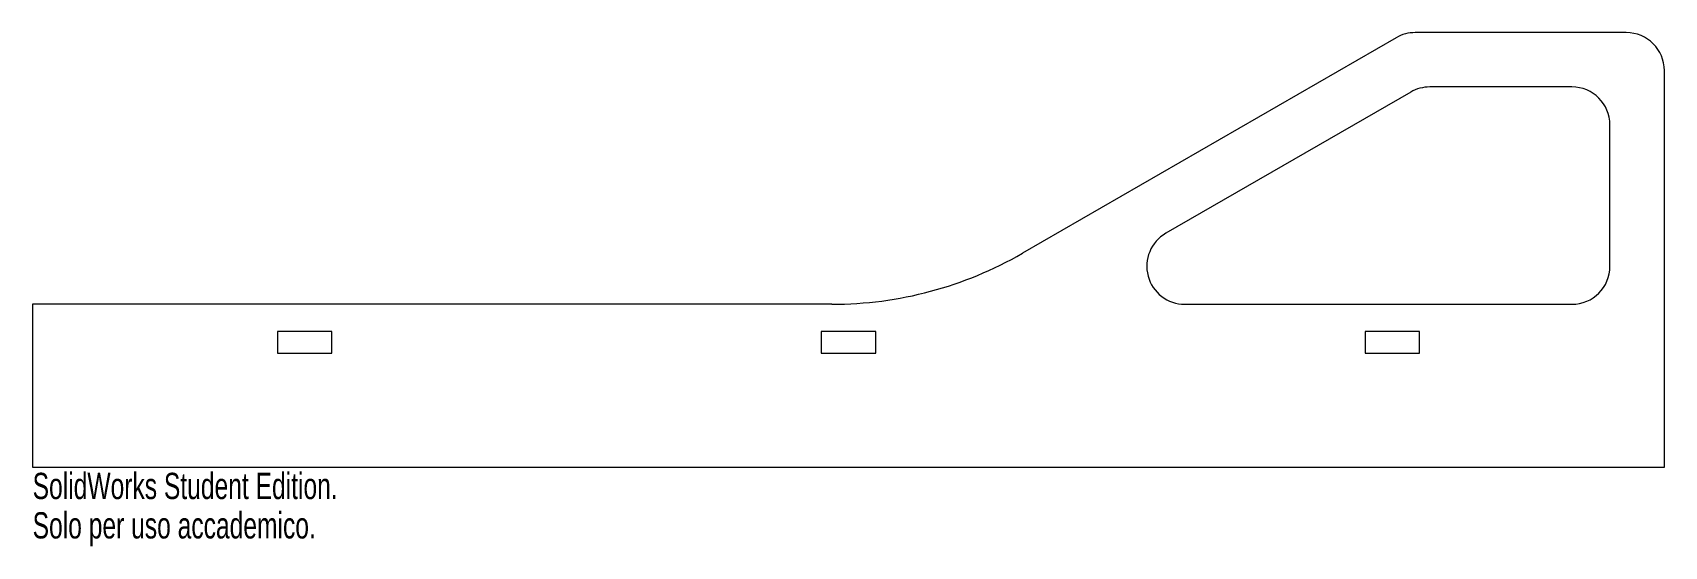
# Model space of a CAD drawing. Header units: millimetres. Extents: x 400 to 700, y -15 to 80.
import ezdxf

# ---------------------------------------------------------------- set-up
doc = ezdxf.new("R2010")
doc.units = ezdxf.units.MM
doc.styles.add('SLDTEXTSTYLE0', font='TXT', dxfattribs={"width": 0.7})

msp = doc.modelspace()

# ---------------------------------------------------------------- linework, layer by layer
at = {"color": 7, "linetype": 'Continuous', "lineweight": 15}
for p, q in [((650.69, 79.06), (581.96, 39.38)), ((693, 80), (654.19, 80)), ((700, 0), (700, 73)), ((653.37, 69.06), (608.34, 43.06)), ((683, 70), (656.87, 70)), ((690, 37), (690, 63)), ((400, 30), (400, 0)), ((546.96, 30), (400, 30)), ((611.84, 30), (683, 30)), ((455, 25), (445, 25)), ((445, 25), (445, 21)), ((455, 21), (455, 25)), ((555, 25), (545, 25)), ((545, 25), (545, 21)), ((555, 21), (555, 25)), ((655, 25), (645, 25)), ((645, 25), (645, 21)), ((655, 21), (655, 25)), ((445, 21), (455, 21)), ((545, 21), (555, 21)), ((645, 21), (655, 21)), ((400, 0), (700, 0))]:
    msp.add_line(p, q, dxfattribs=at)
for centre, radius, start, end in [((654.19, 73), 7, 90, 120), ((693, 73), 7, 0, 90), ((656.87, 63), 7, 90, 120), ((683, 63), 7, 0, 90), ((611.84, 37), 7, 120, 270), ((546.96, 100), 70, 270, 300), ((683, 37), 7, 270, 0)]:
    msp.add_arc(centre, radius, start, end, dxfattribs=at)

# ---------------------------------------------------------------- texts
at = {"color": 7, "linetype": 'Continuous', "char_height": 4.8336, "attachment_point": 1, "style": 'SLDTEXTSTYLE0'}
for s, insert in [('SolidWorks Student Edition.', (400, -1.02)), ('Solo per uso accademico.', (400, -8.27))]:
    msp.add_mtext(s, dxfattribs=dict(at, insert=insert))

doc.saveas('drawing.dxf')
